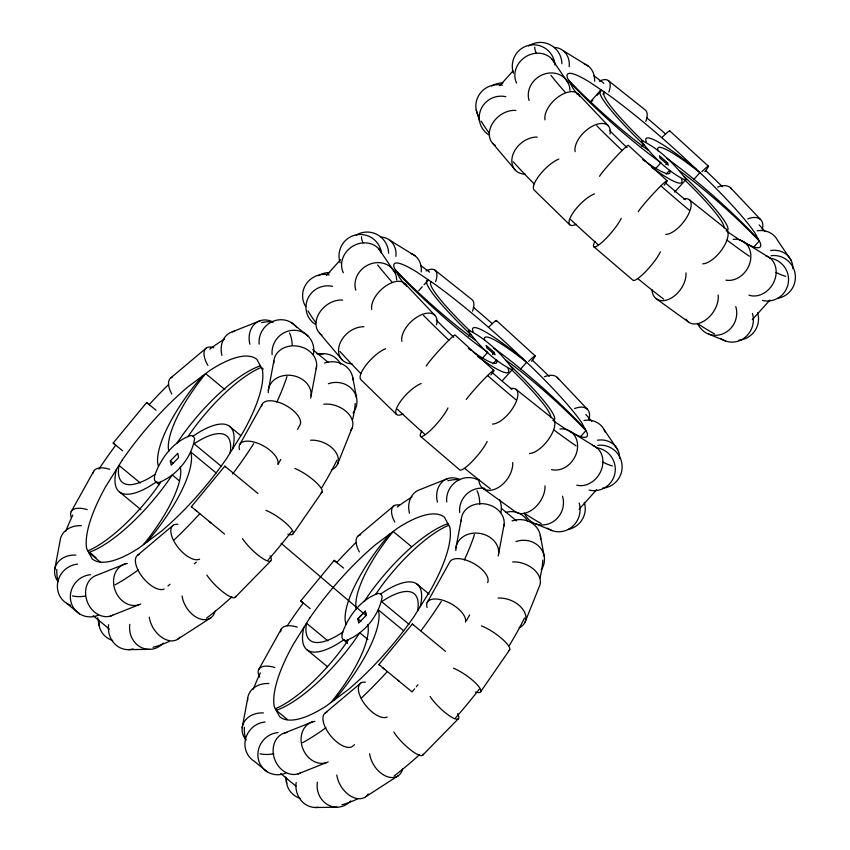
<?xml version="1.0" encoding="UTF-8"?>
<svg xmlns="http://www.w3.org/2000/svg" width="850" height="850" viewBox="0 0 850 850"><rect width="100%" height="100%" fill="white"/><g stroke="black" fill="none" stroke-linecap="round" stroke-linejoin="round"><path stroke-width="1.27" d="M54.644 569.872L60.138 540.472A21.558 17.733 10.6 0 1 81.377 525.672M268.345 390.352L273.849 360.953M242.186 727.727L247.679 698.328M311.089 395.813L316.593 366.414M455.887 548.207L461.391 518.808M498.631 553.669L504.135 524.269M337.45 464.429L351.942 428.304M524.992 622.285L539.474 586.16A21.558 14.492 21.9 0 0 534.055 569.628A21.558 14.492 21.9 0 0 512.635 561.946M71.188 511.668L93.681 471.293M239.636 444.731L262.129 404.345M278.248 463.983L280.819 459.372M297.521 429.377L300.092 424.756A21.558 10.264 29.1 0 0 283.836 404.409A21.558 10.264 29.1 0 0 261.651 406.119M258.729 669.524L281.212 629.149M427.178 602.586L449.661 562.201A21.558 10.264 29.1 0 1 473.046 563.114A21.558 10.264 29.1 0 1 487.634 582.611M466.427 620.691L469.646 614.922M176.8 443.339L182.293 435.402A94.616 30.09 -50.4 0 1 260.366 365.84M293.261 533.662L322.214 491.778M364.331 601.194L369.835 593.258A94.616 30.09 -50.4 0 1 447.908 523.696M480.803 691.518L509.756 649.634M188.317 436.114L193.311 429.048A87.869 27.944 -50.4 0 1 261.216 367.402L263.245 369.091M160.735 482.184L155.752 489.239A87.869 27.944 -50.4 0 1 87.848 550.885M375.859 593.969L380.853 586.904A87.869 27.944 -50.4 0 1 448.757 525.258M348.277 640.039L343.283 647.094A87.869 27.944 -50.4 0 1 275.389 708.741M115.897 445.336L113.188 443.062L146.646 402.528L156.06 410.242M192.259 507.439L191.367 506.685L224.825 466.151L257.986 493.51M303.439 603.192L300.73 600.918L334.188 560.384L343.602 568.097M379.801 665.284L378.909 664.541L412.367 624.006L445.527 651.366M414.587 688.861L412.069 691.9L378.909 664.541M416.256 686.832L417.934 684.803M326.527 275.304L340.616 259.622M499.8 85.648L512.996 70.954M418.742 290.689L422.259 286.779M424.022 284.814L428.421 279.916A94.616 11.496 41.9 0 0 463.441 327.547L471.027 334.953M589.688 102.552L600.249 90.801M591.122 102.021L592.886 100.066M597.284 95.157L601.683 90.259A94.616 11.496 41.9 0 0 636.714 137.891L644.3 145.297M602.809 94.169L604.573 92.214A87.869 10.678 41.9 0 0 636.65 134.852L643.078 141.185M468.435 336.09L470.188 334.135M641.697 146.434L643.461 144.479M482.396 358.222L487.677 352.346L481.557 347.916A94.616 11.496 41.9 0 1 396.121 271.299M655.658 168.576L660.939 162.69L654.819 158.259A94.616 11.496 41.9 0 1 569.383 81.642M492.533 354.397L494.296 352.442L486.115 345.44L486.827 347.831L495.008 354.832L494.296 352.442M665.805 164.741L667.558 162.786L659.388 155.794L660.089 158.185L668.27 165.176L667.558 162.786M492.968 363.832L496.485 359.911L496.857 361.664A87.869 10.678 41.9 0 1 473.174 351.921M666.23 174.176L669.758 170.255L670.119 172.008A87.869 10.678 41.9 0 1 646.436 162.265M502.265 380.8L511.944 370.016L517.862 375.838A87.869 10.678 41.9 0 1 550.683 417.584M674.656 192.121L685.217 180.37L691.135 186.192A87.869 10.678 41.9 0 1 723.956 227.928M520.487 369.166L526.649 362.312A87.869 10.678 41.9 0 0 484.394 338.693L484.755 340.446M693.759 179.52L699.911 172.656A87.869 10.678 41.9 0 0 657.666 149.037L658.028 150.79M580.688 436.496L585.969 430.621A87.869 10.678 41.9 0 0 511.636 364.353L506.079 360.283M753.961 246.851L759.241 240.964A87.869 10.678 41.9 0 0 684.898 174.707L679.352 170.637M579.041 509.331L596.636 489.728M752.303 319.674L769.909 300.071M170.351 460.891L177.788 453.284L178.596 457.608L171.158 465.205L170.351 460.891L173.4 463.409M234.929 597.539L270.598 561.117M360.942 621.265L357.892 618.747L365.33 611.139L366.138 615.464L358.7 623.061L357.882 618.704M422.471 755.395L458.139 718.972M357.892 618.747L365.33 611.139L366.074 615.517L281.084 543.256M170.68 377.984L206.136 348.16M137.679 555.135L173.134 525.311M167.96 585.99L169.989 584.279M194.299 563.826L196.318 562.126M358.222 535.84L393.678 506.016M325.21 712.991L360.666 683.166M354.482 744.696L352.463 746.396A21.558 10.179 49.9 0 1 329.449 734.23A21.558 10.179 49.9 0 1 326.857 712.204M178.086 638.945L210.917 617.748M365.627 796.801L398.448 775.593M193.003 436.156L199.208 432.161A94.616 30.09 -50.4 0 1 232.677 448.8M156.836 481.631L149.855 486.126A94.616 30.09 -50.4 0 1 116.386 469.487M380.545 594.012L386.75 590.017A94.616 30.09 -50.4 0 1 420.219 606.656M344.377 639.487L337.386 643.981A94.616 30.09 -50.4 0 1 303.918 627.343M155.454 474.204L149.526 477.881A87.869 27.944 -50.4 0 1 118.957 465.375L140.303 483.013M342.986 632.06L337.067 635.736A87.869 27.944 -50.4 0 1 306.499 623.231L327.845 640.868M232.379 331.776L260.334 320.652M125.056 563.975L97.091 575.11A21.558 17.68 68.3 0 0 87.338 601.938A21.558 17.68 68.3 0 0 112.721 615.209M447.876 478.507L419.921 489.632A21.558 17.68 68.3 0 0 409.456 513.241M110.564 616.037L138.529 604.903M284.633 732.966L312.587 721.831M298.106 773.893L326.06 762.758M316.912 353.823L323.531 353.728M128.106 649.644L149.281 649.347M315.647 807.5L336.823 807.202M708.847 334.156L725.496 340.988M535.574 523.812L552.224 530.634M563.104 50.607L588.402 66.204M744.409 242.239L769.718 257.826M389.831 240.263L415.14 255.85M571.147 431.885L596.456 447.483M727.175 231.519L738.023 238.85A129.37 15.714 41.9 0 0 760.357 243.047L754.906 232.932A129.37 15.714 41.9 0 0 704.873 177.331L680.776 154.604A129.37 15.714 41.9 0 0 608.409 94.807L589.751 82.195A129.37 15.714 41.9 0 0 567.418 77.998L572.879 88.113A129.37 15.714 41.9 0 0 577.575 94.584M553.913 421.164L564.761 428.496A129.37 15.714 41.9 0 0 587.095 432.703L581.644 422.578A129.37 15.714 41.9 0 0 531.611 366.987L507.503 344.261A129.37 15.714 41.9 0 0 435.136 284.453L416.489 271.851A129.37 15.714 41.9 0 0 394.156 267.644L399.606 277.769A129.37 15.714 41.9 0 0 404.313 284.229M666.836 158.355L672.966 162.786A94.616 11.496 41.9 0 1 758.391 239.403M656.136 298.647L688.383 321.948M493.574 348.011L499.694 352.431A94.616 11.496 41.9 0 1 585.129 429.059M482.874 488.304L515.111 511.604A21.558 14.089 -54.1 0 0 534.406 508.045A21.558 14.089 -54.1 0 0 544.988 485.839M648.433 150.407L642.876 146.349A87.869 10.678 41.9 0 1 568.544 80.081M475.161 340.064L469.614 335.994A87.869 10.678 41.9 0 1 395.271 269.726M191.367 506.685L224.538 534.044M113.188 443.062L122.602 450.776M300.73 600.918L310.144 608.632M608.398 80.654L645.373 110.064A21.558 9.446 -51.5 0 1 645.809 121.486M689.222 199.665L726.197 229.075A21.558 9.446 -51.5 0 1 722.468 248.763A21.558 9.446 -51.5 0 1 702.769 263.84M435.136 270.3L472.111 299.721A21.558 9.446 -51.5 0 1 472.536 311.132M515.961 389.311L552.936 418.731A21.558 9.446 -51.5 0 1 549.196 438.419A21.558 9.446 -51.5 0 1 529.497 453.496M291.359 322.564L308.465 336.473M66.576 603.298L79.539 613.849M267.081 771.704L254.118 761.154A21.558 20.442 -50.9 0 1 245.735 738.278A21.558 20.442 -50.9 0 1 265.115 722.011M209.217 521.464L210.917 522.867M397.598 680.021L399.298 681.424M312.8 349.637L328.047 362.238M501.351 508.332L516.598 520.933M224.952 389.598L205.647 373.628A87.869 27.944 -50.4 0 0 168.311 447.791L168.768 451.467M411.485 546.614L393.178 531.484A87.869 27.944 -50.4 0 0 355.853 605.646L356.309 609.322M229.447 426.233L240.624 435.476M416.978 584.088L429.176 594.171M221.531 466.48L194.087 443.796L199.538 440.406A87.869 27.944 -50.4 0 1 230.106 452.922M409.073 624.336L381.618 601.641L387.079 598.262A87.869 27.944 -50.4 0 1 417.637 610.778M216.155 472.972L190.74 451.966L191.452 455.908A94.616 30.09 -50.4 0 1 146.837 542.109M403.686 630.827L378.271 609.822L378.994 613.753A94.616 30.09 -50.4 0 1 334.379 699.954M179.382 480.834L172.263 474.948L166.77 482.885A94.616 30.09 -50.4 0 1 88.687 552.447L100.884 562.53M367.944 639.529L359.805 632.804L354.312 640.741A94.616 30.09 -50.4 0 1 276.229 710.303L287.417 719.546M156.06 482.131L159.109 484.649M343.602 639.986L347.671 643.344M119.616 492.065L140.962 509.703M307.158 649.91L327.494 666.719M89.877 552.564L95.976 557.611M93.192 615.708L109.459 629.159M280.734 773.564L295.981 786.176M195.192 509.873L197.115 511.466M382.723 667.728L384.657 669.322M149.356 404.802L146.646 402.528M336.897 562.657L334.188 560.384M412.367 624.006L413.259 624.75M224.825 466.151L225.718 466.894M593.884 246.776L633.069 280.298A21.558 4.154 -49.5 0 0 646.053 271.15A21.558 4.154 -49.5 0 0 660.407 251.823M420.612 436.422L459.808 469.954A21.558 4.154 -49.5 0 0 472.791 460.796A21.558 4.154 -49.5 0 0 487.146 441.469M669.683 130.857L708.422 166.218M667.091 180.731L628.352 145.371A21.558 1.424 -47.6 0 0 614.911 157.972A21.558 1.424 -47.6 0 0 599.548 176.322M496.421 320.514L535.149 355.863M493.829 370.377L455.09 335.027A21.558 1.424 -47.6 0 0 441.649 347.629A21.558 1.424 -47.6 0 0 426.275 365.978M627.034 147.613L622.901 143.714A129.37 15.714 41.9 0 1 609.492 130.337M453.772 337.269L449.639 333.37A129.37 15.714 41.9 0 1 436.22 319.983M684.324 176.566L691.071 183.154A94.616 11.496 41.9 0 1 726.091 230.786M569.713 224.719L534.076 189.943A21.558 6.906 -45.7 0 1 540.09 174.431A21.558 6.906 -45.7 0 1 558.822 159.109M511.062 366.223L517.799 372.81A94.616 11.496 41.9 0 1 552.829 420.431M396.451 414.375L360.804 379.599A21.558 6.906 -45.7 0 1 366.817 364.087A21.558 6.906 -45.7 0 1 385.56 348.755M469.816 330.831L463.388 324.509A87.869 10.678 41.9 0 1 431.301 281.86M730.522 187.776L760.644 219.597M578.106 93.914L608.228 125.736M557.26 377.432L587.371 409.254M404.844 283.571L434.956 315.392M492.745 143.395L515.281 170.096M319.473 333.051L342.019 359.752M790.946 260.004L777.516 240.252A21.558 19.21 -34.2 0 0 757.233 230.807M551.947 59.075L568.193 82.981M604.254 429.898L617.684 449.661M378.686 248.731L394.931 272.638M476.191 109.82L479.591 121.295M681.371 178.734L681.997 180.891A94.616 11.496 41.9 0 1 651.982 167.577M646.404 142.311L645.787 140.154A94.616 11.496 41.9 0 1 696.192 169.139M508.109 368.39L508.736 370.547A94.616 11.496 41.9 0 1 477.732 356.522M473.142 331.957L472.515 329.811A94.616 11.496 41.9 0 1 522.92 358.796M540.281 535.319L544.149 555.996M352.75 377.464L356.607 398.14M285.504 776.964L286.716 783.424M97.718 617.812L99.174 625.568M345.865 624.176L345.153 620.245A94.616 30.09 -50.4 0 1 389.767 534.044M158.323 466.331L157.611 462.389A94.616 30.09 -50.4 0 1 202.226 376.189M367.827 624.676L368.294 628.362A87.869 27.944 -50.4 0 1 330.958 702.514M180.296 466.831L180.752 470.507A87.869 27.944 -50.4 0 1 143.416 544.659M747.798 218.896A21.558 11.911 -43.4 0 1 762.163 229.861M717.687 187.085A21.558 11.911 -43.4 0 1 731.776 189.454M477.913 115.026A21.558 20.995 -16.5 0 1 480.675 92.692A21.558 20.995 -16.5 0 1 502.435 85.223M488.527 134.693A21.558 20.995 -16.5 0 1 481.132 108.885A21.558 20.995 -16.5 0 1 505.846 96.698M576.321 224.326A21.558 6.906 -45.7 0 1 571.838 214.742A21.558 6.906 -45.7 0 1 594.469 193.874M735.781 306.563A21.558 20.262 -67.7 0 1 723.499 333.582A21.558 20.262 -67.7 0 1 697.553 323.351M752.431 313.384A21.558 20.262 -67.7 0 1 744.855 337.567A21.558 20.262 -67.7 0 1 720.821 338.513M491.64 86.009A21.558 20.262 -67.7 0 1 502.998 82.939M686.014 272.892A21.558 14.089 -54.1 0 1 670.023 298.733A21.558 14.089 -54.1 0 1 652.014 289.829M718.144 295.067A21.558 14.089 -54.1 0 1 706.095 319.653A21.558 14.089 -54.1 0 1 685.929 319.132M495.221 145.403A21.558 16.108 -40.2 0 1 492.352 123.686A21.558 16.108 -40.2 0 1 515.876 110.457M525.353 174.218A21.558 16.108 -40.2 0 1 512.731 155.178A21.558 16.108 -40.2 0 1 537.211 137.084M757.562 312.757A21.558 20.995 -16.5 0 1 739.032 340.244M785.655 276.293A172.497 20.953 41.9 0 1 776.029 272.436M749.403 256.264A172.497 20.953 41.9 0 1 727.037 240.146M689.222 210.131A172.497 20.953 41.9 0 1 661.162 186.129M622.136 150.503A172.497 20.953 41.9 0 1 596.774 125.757M565.186 92.278A172.497 20.953 41.9 0 1 550.938 75.331M536.265 53.178A172.497 20.953 41.9 0 1 534.799 47.154M593.746 75.692A172.497 20.953 41.9 0 1 603.84 83.236M646.659 117.704A172.497 20.953 41.9 0 1 665.614 134.034M705.649 170.542A172.497 20.953 41.9 0 1 722.426 186.745M759.146 224.899A172.497 20.953 41.9 0 1 765.064 231.583M714.372 333.816A172.497 20.953 41.9 0 1 697.595 323.574M663.616 299.115A172.497 20.953 41.9 0 1 638.053 278.8M597.975 244.534A172.497 20.953 41.9 0 1 570.648 219.597M534.044 183.844A172.497 20.953 41.9 0 1 513.23 161.819M489.154 133.046A172.497 20.953 41.9 0 1 481.27 121.199M685.281 199.708A129.37 15.714 41.9 0 1 665.476 182.899M599.346 81.26A21.558 9.446 -51.5 0 1 608.834 92.066M645.511 161.617A87.869 10.678 41.9 0 1 642.632 159.577M621.222 218.291A21.558 4.154 -49.5 0 1 602.023 242.292A21.558 4.154 -49.5 0 1 594.979 241.357M683.708 199.017A21.558 9.446 -51.5 0 1 688.245 214.689A21.558 9.446 -51.5 0 1 665.794 234.43M584.343 63.941A21.558 17.786 -58.4 0 1 594.586 81.207M554.391 47.43A21.558 17.786 -58.4 0 1 569.202 66.693M516.587 83.109A21.558 19.21 -34.2 0 1 527.308 55.834A21.558 19.21 -34.2 0 1 554.774 63.229M529.093 100.523A21.558 19.21 -34.2 0 1 545.955 73.61A21.558 19.21 -34.2 0 1 569.946 90.376M638.276 211.682A21.558 1.424 -47.6 0 1 658.559 188.19A21.558 1.424 -47.6 0 1 664.201 185.247M769.76 258.113A21.558 21.356 70.7 0 1 788.226 283.337A21.558 21.356 70.7 0 1 762.365 300.433M771.046 255.722A21.558 21.356 70.7 0 1 795.111 273.636A21.558 21.356 70.7 0 1 778.111 298.233M528.551 46.028A21.558 21.356 70.7 0 1 561.893 63.697M513.453 73.249A21.558 21.356 70.7 0 1 529.391 45.22A21.558 21.356 70.7 0 1 554.986 64.972M733.178 239.349A21.558 17.786 -58.4 0 1 750.508 260.302A21.558 17.786 -58.4 0 1 725.921 280.171M765.616 255.659A21.558 17.786 -58.4 0 1 774.233 281.212A21.558 17.786 -58.4 0 1 748.946 295.173M545.009 119.861A21.558 11.911 -43.4 0 1 559.289 96.167A21.558 11.911 -43.4 0 1 579.721 96.634M575.121 151.672A21.558 11.911 -43.4 0 1 592.854 125.959A21.558 11.911 -43.4 0 1 610.045 134.013M770.663 250.569A21.558 19.21 -34.2 0 1 792.848 268.653M701.898 171.679A21.558 1.424 -47.6 0 1 704.905 171.562M662.352 137.148A21.558 1.424 -47.6 0 1 669.46 131.654M574.536 408.553A21.558 11.911 -43.4 0 1 588.901 419.517M544.414 376.731A21.558 11.911 -43.4 0 1 558.514 379.1M305.713 306.595A21.558 20.995 -16.5 0 1 306.723 283.231A21.558 20.995 -16.5 0 1 329.173 274.879M315.265 324.349A21.558 20.995 -16.5 0 1 307.859 298.531A21.558 20.995 -16.5 0 1 332.573 286.344M403.049 413.982A21.558 6.906 -45.7 0 1 398.565 404.398A21.558 6.906 -45.7 0 1 421.196 383.531M562.519 496.209A21.558 20.262 -67.7 0 1 550.237 523.239A21.558 20.262 -67.7 0 1 524.291 512.996M579.169 503.041A21.558 20.262 -67.7 0 1 571.593 527.223A21.558 20.262 -67.7 0 1 547.549 528.158M318.368 275.666A21.558 20.262 -67.7 0 1 329.726 272.595M512.741 462.549A21.558 14.089 -54.1 0 1 496.751 488.389A21.558 14.089 -54.1 0 1 478.741 479.474M321.948 335.049A21.558 16.108 -40.2 0 1 319.09 313.342A21.558 16.108 -40.2 0 1 342.614 300.114M352.081 363.874A21.558 16.108 -40.2 0 1 339.458 344.834A21.558 16.108 -40.2 0 1 363.949 326.74M584.29 502.414A21.558 20.995 -16.5 0 1 567.991 529.55M612.383 465.938A172.497 20.953 41.9 0 1 602.756 462.092M576.13 445.91A172.497 20.953 41.9 0 1 553.764 429.803M515.961 399.776A172.497 20.953 41.9 0 1 487.9 375.785M448.864 340.159A172.497 20.953 41.9 0 1 423.502 315.414M391.924 281.934A172.497 20.953 41.9 0 1 377.666 264.977M362.993 242.824A172.497 20.953 41.9 0 1 361.537 236.81M420.484 265.349A172.497 20.953 41.9 0 1 429.537 272.096M473.386 307.36A172.497 20.953 41.9 0 1 492.352 323.691M532.387 360.188A172.497 20.953 41.9 0 1 549.164 376.401M585.873 414.556A172.497 20.953 41.9 0 1 591.802 421.239M541.11 523.472A172.497 20.953 41.9 0 1 525.374 513.921M490.344 488.771A172.497 20.953 41.9 0 1 464.791 468.456M424.713 434.191A172.497 20.953 41.9 0 1 397.386 409.254M360.772 373.501A172.497 20.953 41.9 0 1 339.957 351.475M315.892 322.703A172.497 20.953 41.9 0 1 307.998 310.856M512.019 389.353A129.37 15.714 41.9 0 1 492.203 372.555M426.073 270.906A21.558 9.446 -51.5 0 1 435.561 281.722M471.293 350.614A87.869 10.678 41.9 0 1 468.382 348.521M447.95 407.947A21.558 4.154 -49.5 0 1 428.751 431.938A21.558 4.154 -49.5 0 1 421.717 431.014M510.446 388.673A21.558 9.446 -51.5 0 1 514.972 404.345A21.558 9.446 -51.5 0 1 492.522 424.076M411.081 253.597A21.558 17.786 -58.4 0 1 421.239 271.936M381.129 237.086A21.558 17.786 -58.4 0 1 395.93 256.349M343.326 272.765A21.558 19.21 -34.2 0 1 354.036 245.491A21.558 19.21 -34.2 0 1 381.501 252.875M355.821 290.179A21.558 19.21 -34.2 0 1 372.693 263.266A21.558 19.21 -34.2 0 1 396.684 280.022M466.278 399.447A21.558 1.424 -47.6 0 1 486.965 376.146A21.558 1.424 -47.6 0 1 490.928 374.903M596.498 447.759A21.558 21.356 70.7 0 1 614.964 472.983A21.558 21.356 70.7 0 1 589.103 490.089M597.773 445.379A21.558 21.356 70.7 0 1 621.998 464.408A21.558 21.356 70.7 0 1 602.639 488.187M356.235 235.067A21.558 21.356 70.7 0 1 388.62 253.353M340.181 262.905A21.558 21.356 70.7 0 1 355.034 235.121A21.558 21.356 70.7 0 1 381.448 252.386M559.916 429.006A21.558 17.786 -58.4 0 1 577.107 450.638A21.558 17.786 -58.4 0 1 551.491 469.572M592.344 445.315A21.558 17.786 -58.4 0 1 601.237 470.22A21.558 17.786 -58.4 0 1 576.799 485.169M371.737 309.506A21.558 11.911 -43.4 0 1 386.017 285.823A21.558 11.911 -43.4 0 1 406.459 286.291M401.859 341.328A21.558 11.911 -43.4 0 1 420.166 315.329A21.558 11.911 -43.4 0 1 436.549 324.721M597.401 440.215A21.558 19.21 -34.2 0 1 619.576 458.309M583.971 420.463A21.558 19.21 -34.2 0 1 605.232 432.225M528.636 361.335A21.558 1.424 -47.6 0 1 531.633 361.207M489.079 326.793A21.558 1.424 -47.6 0 1 496.198 321.311M437.421 502.106A21.558 17.68 68.3 0 1 441.798 482.29A21.558 17.68 68.3 0 1 459.584 479.432M300.273 798.405A21.558 19.763 -10.6 0 1 286.556 778.26M368.22 793.985A21.558 14.418 57.1 0 1 350.551 796.014A21.558 14.418 57.1 0 1 336.802 774.987M402.634 768.942A21.558 14.418 57.1 0 1 385.56 775.976A21.558 14.418 57.1 0 1 369.633 753.78M498.142 598.071A21.558 14.492 21.9 0 1 522.952 609.514A21.558 14.492 21.9 0 1 519.222 627.683M453.464 668.174A21.558 5.344 34.7 0 1 477.105 684.601A21.558 5.344 34.7 0 1 475.426 692.07M481.44 625.908A21.558 5.344 34.7 0 1 502.871 639.572A21.558 5.344 34.7 0 1 508.672 650.569M318.219 807.319A21.558 19.731 89.2 0 1 296.161 782.499M350.784 800.923A21.558 19.731 89.2 0 1 327.866 804.822A21.558 19.731 89.2 0 1 317.348 782.202M515.939 541.577A21.558 19.763 -10.6 0 1 539.782 547.241A21.558 19.763 -10.6 0 1 541.237 570.031M512.072 520.901A21.558 19.763 -10.6 0 1 540.621 539.187M477.073 490.779A172.497 54.857 -50.4 0 1 479.814 504.209M474.502 534.406A172.497 54.857 -50.4 0 1 464.355 559.927M441.277 601.439A172.497 54.857 -50.4 0 1 420.973 630.796M387.26 671.638A172.497 54.857 -50.4 0 1 361.303 698.084M325.816 727.802A172.497 54.857 -50.4 0 1 302.6 742.688M273.828 753.791A172.497 54.857 -50.4 0 1 260.026 753.759M245.661 739.372A172.497 54.857 -50.4 0 1 244.322 727.303M253.3 689.244A172.497 54.857 -50.4 0 1 260.334 672.892M287.247 625.812A172.497 54.857 -50.4 0 1 303.163 603.213M336.876 562.36A172.497 54.857 -50.4 0 1 356.076 542.428M397.269 506.972A172.497 54.857 -50.4 0 1 412.038 496.899M447.854 480.696A172.497 54.857 -50.4 0 1 460.041 479.623M542.799 560.086A172.497 54.857 -50.4 0 1 539.962 577.979M524.524 617.971A172.497 54.857 -50.4 0 1 509.182 645.713M479.198 689.222A172.497 54.857 -50.4 0 1 455.6 717.825M419.486 754.683A172.497 54.857 -50.4 0 1 394.145 775.954M357.691 798.841A172.497 54.857 -50.4 0 1 341.849 804.791M423.172 754.173A21.558 5.238 44.4 0 1 411.336 750.476A21.558 5.238 44.4 0 1 393.837 732.041M457.619 713.639A21.558 5.238 44.4 0 1 450.691 716.603A21.558 5.238 44.4 0 1 430.079 696.511M505.973 512.401A21.558 19.731 89.2 0 1 527.776 521.135M280.638 631.858A21.558 10.264 29.1 0 1 297.256 627.13M259.749 677.216A21.558 10.264 29.1 0 1 274.763 667.505M285.908 773.064A21.558 20.442 -50.9 0 1 258.262 758.689A21.558 20.442 -50.9 0 1 278.078 732.562M387.143 717.028A21.558 10.179 49.9 0 1 362.812 701.356A21.558 10.179 49.9 0 1 365.426 682.189M455.844 550.534A21.558 17.733 10.6 0 1 479.028 533.279A21.558 17.733 10.6 0 1 498.217 555.953M461.337 521.135A21.558 17.733 10.6 0 1 484.521 503.869A21.558 17.733 10.6 0 1 503.721 526.554M247.584 700.655A21.558 17.733 10.6 0 1 268.919 683.528M246.075 740.095A21.558 17.733 10.6 0 1 244.428 721.523A21.558 17.733 10.6 0 1 263.415 712.938M427.093 607.474A21.558 10.264 29.1 0 1 445.496 601.173A21.558 10.264 29.1 0 1 465.46 622.147M300.263 773.054A21.558 17.68 68.3 0 1 274.401 758.466A21.558 17.68 68.3 0 1 286.907 732.487M328.217 761.929A21.558 17.68 68.3 0 1 302.356 747.331A21.558 17.68 68.3 0 1 314.861 721.352M499.556 499.672A21.558 20.442 -50.9 0 1 500.894 512.582M459.68 512.529A21.558 20.442 -50.9 0 1 484.829 488.389M446.717 501.978A21.558 20.442 -50.9 0 1 456.599 481.27A21.558 20.442 -50.9 0 1 478.901 480.409M394.793 522.081A21.558 10.179 49.9 0 1 399.521 505.081M359.337 551.916A21.558 10.179 49.9 0 1 360.761 534.778M249.879 344.25A21.558 17.68 68.3 0 1 254.681 324.009A21.558 17.68 68.3 0 1 273.201 322.15M221.924 355.385A21.558 17.68 68.3 0 1 234.643 331.245M112.742 640.549A21.558 19.763 -10.6 0 1 99.014 620.404M179.924 637.192A21.558 14.418 57.1 0 1 162.286 637.702A21.558 14.418 57.1 0 1 149.271 617.132M215.093 611.086A21.558 14.418 57.1 0 1 198.018 618.12A21.558 14.418 57.1 0 1 182.091 595.924M310.601 440.215A21.558 14.492 21.9 0 1 335.41 451.658A21.558 14.492 21.9 0 1 331.681 469.827M323.829 404.207A21.558 14.492 21.9 0 1 347.31 412.516A21.558 14.492 21.9 0 1 350.551 430.451M265.923 510.319A21.558 5.344 34.7 0 1 289.563 526.745A21.558 5.344 34.7 0 1 287.884 534.214M294.886 468.435A21.558 5.344 34.7 0 1 315.796 482.141A21.558 5.344 34.7 0 1 321.13 492.713M133.216 648.922A21.558 19.731 89.2 0 1 108.619 624.644M163.242 643.067A21.558 19.731 89.2 0 1 140.324 646.967A21.558 19.731 89.2 0 1 129.806 624.346M328.397 383.722A21.558 19.763 -10.6 0 1 352.591 389.778A21.558 19.763 -10.6 0 1 353.079 413.058M324.53 363.046A21.558 19.763 -10.6 0 1 353.058 380.024M289.531 332.934A172.497 54.857 -50.4 0 1 292.23 345.153M286.96 376.55A172.497 54.857 -50.4 0 1 276.824 402.082M253.736 443.594A172.497 54.857 -50.4 0 1 232.645 473.992M199.718 513.783A172.497 54.857 -50.4 0 1 173.761 540.228M138.274 569.946A172.497 54.857 -50.4 0 1 115.058 584.832M85.096 596.137A172.497 54.857 -50.4 0 1 72.484 595.903M58.119 581.517A172.497 54.857 -50.4 0 1 56.791 569.447M65.758 531.388A172.497 54.857 -50.4 0 1 72.792 515.036M98.972 469.083A172.497 54.857 -50.4 0 1 115.621 445.358M149.334 404.504A172.497 54.857 -50.4 0 1 168.534 384.572M209.738 349.116A172.497 54.857 -50.4 0 1 224.506 339.054M261.556 322.586A172.497 54.857 -50.4 0 1 272.499 321.767M355.194 403.538A172.497 54.857 -50.4 0 1 352.431 420.134M336.993 460.116A172.497 54.857 -50.4 0 1 321.651 487.858M291.667 531.378A172.497 54.857 -50.4 0 1 268.058 559.969M231.944 596.827A172.497 54.857 -50.4 0 1 206.603 618.099M169.054 641.495A172.497 54.857 -50.4 0 1 153.032 647.254M235.631 596.317A21.558 5.238 44.4 0 1 224.304 593.003A21.558 5.238 44.4 0 1 206.869 575.078M270.077 555.783A21.558 5.238 44.4 0 1 263.149 558.747A21.558 5.238 44.4 0 1 242.537 538.656M318.442 354.546A21.558 19.731 89.2 0 1 340.786 364.236M93.139 473.036A21.558 10.264 29.1 0 1 109.714 469.274M71.358 517.618A21.558 10.264 29.1 0 1 87.231 509.649M70.433 605.168A21.558 20.442 -50.9 0 1 57.704 582.601A21.558 20.442 -50.9 0 1 77.573 564.156M98.377 615.209A21.558 20.442 -50.9 0 1 70.731 600.833A21.558 20.442 -50.9 0 1 90.536 574.706M164.156 589.008A21.558 10.179 49.9 0 1 141.355 575.62A21.558 10.179 49.9 0 1 139.315 554.349M199.612 559.173A21.558 10.179 49.9 0 1 175.27 543.501A21.558 10.179 49.9 0 1 177.884 524.333M268.303 392.689A21.558 17.733 10.6 0 1 291.486 375.424A21.558 17.733 10.6 0 1 310.675 398.098M273.806 363.279A21.558 17.733 10.6 0 1 296.979 346.024A21.558 17.733 10.6 0 1 316.179 368.698M57.758 581.219A21.558 17.733 10.6 0 1 57.216 563.168A21.558 17.733 10.6 0 1 75.873 555.082M239.551 449.618A21.558 10.264 29.1 0 1 257.954 443.317A21.558 10.264 29.1 0 1 277.918 464.291M140.686 604.074A21.558 17.68 68.3 0 1 114.814 589.475A21.558 17.68 68.3 0 1 127.33 563.497M272.138 354.673A21.558 20.442 -50.9 0 1 294.036 330.267A21.558 20.442 -50.9 0 1 313.353 354.726M259.176 344.123A21.558 20.442 -50.9 0 1 272.489 321.534A21.558 20.442 -50.9 0 1 296.873 327.569M207.91 365.394A21.558 10.179 49.9 0 1 213.849 347.746M171.796 394.06A21.558 10.179 49.9 0 1 172.284 377.145M154.53 475.968L154.413 479.697L155.656 482.014L158.196 482.768C176.301 476.223 191.707 457.64 194.65 438.6L193.407 436.284L190.867 435.519C173.209 441.373 160.459 458.873 154.53 475.968M342.072 633.824L341.944 637.543L343.198 639.869L345.737 640.624C363.842 634.079 379.249 615.496 382.192 596.456L380.938 594.139L378.409 593.374C360.751 599.229 348.001 616.728 342.072 633.824M468.775 330.236L468.52 331.266C479.974 346.864 495.125 361.505 512.476 370.122L512.731 369.091C501.277 353.483 486.126 338.842 468.775 330.236M642.037 140.579L641.782 141.61C653.236 157.208 668.387 171.849 685.737 180.466L686.003 179.435C674.539 163.837 659.388 149.196 642.037 140.579M122.389 459.882L105.719 486.551A129.37 41.14 -50.4 0 0 86.721 548.803L92.183 558.928A129.37 41.14 -50.4 0 0 138.869 548.059L160.99 531.526A129.37 41.14 -50.4 0 0 226.674 458.405L243.344 431.747A129.37 41.14 -50.4 0 0 262.331 369.484L256.881 359.369A129.37 41.14 -50.4 0 0 210.194 370.228L188.062 386.771A129.37 41.14 -50.4 0 0 122.389 459.882M309.931 617.737L293.261 644.396A129.37 41.14 -50.4 0 0 274.263 706.658L279.724 716.784A129.37 41.14 -50.4 0 0 326.411 705.914L348.532 689.382A129.37 41.14 -50.4 0 0 414.216 616.261L430.886 589.602A129.37 41.14 -50.4 0 0 449.873 527.34L444.422 517.225A129.37 41.14 -50.4 0 0 397.736 528.084L375.604 544.627A129.37 41.14 -50.4 0 0 309.931 617.737"/></g></svg>
